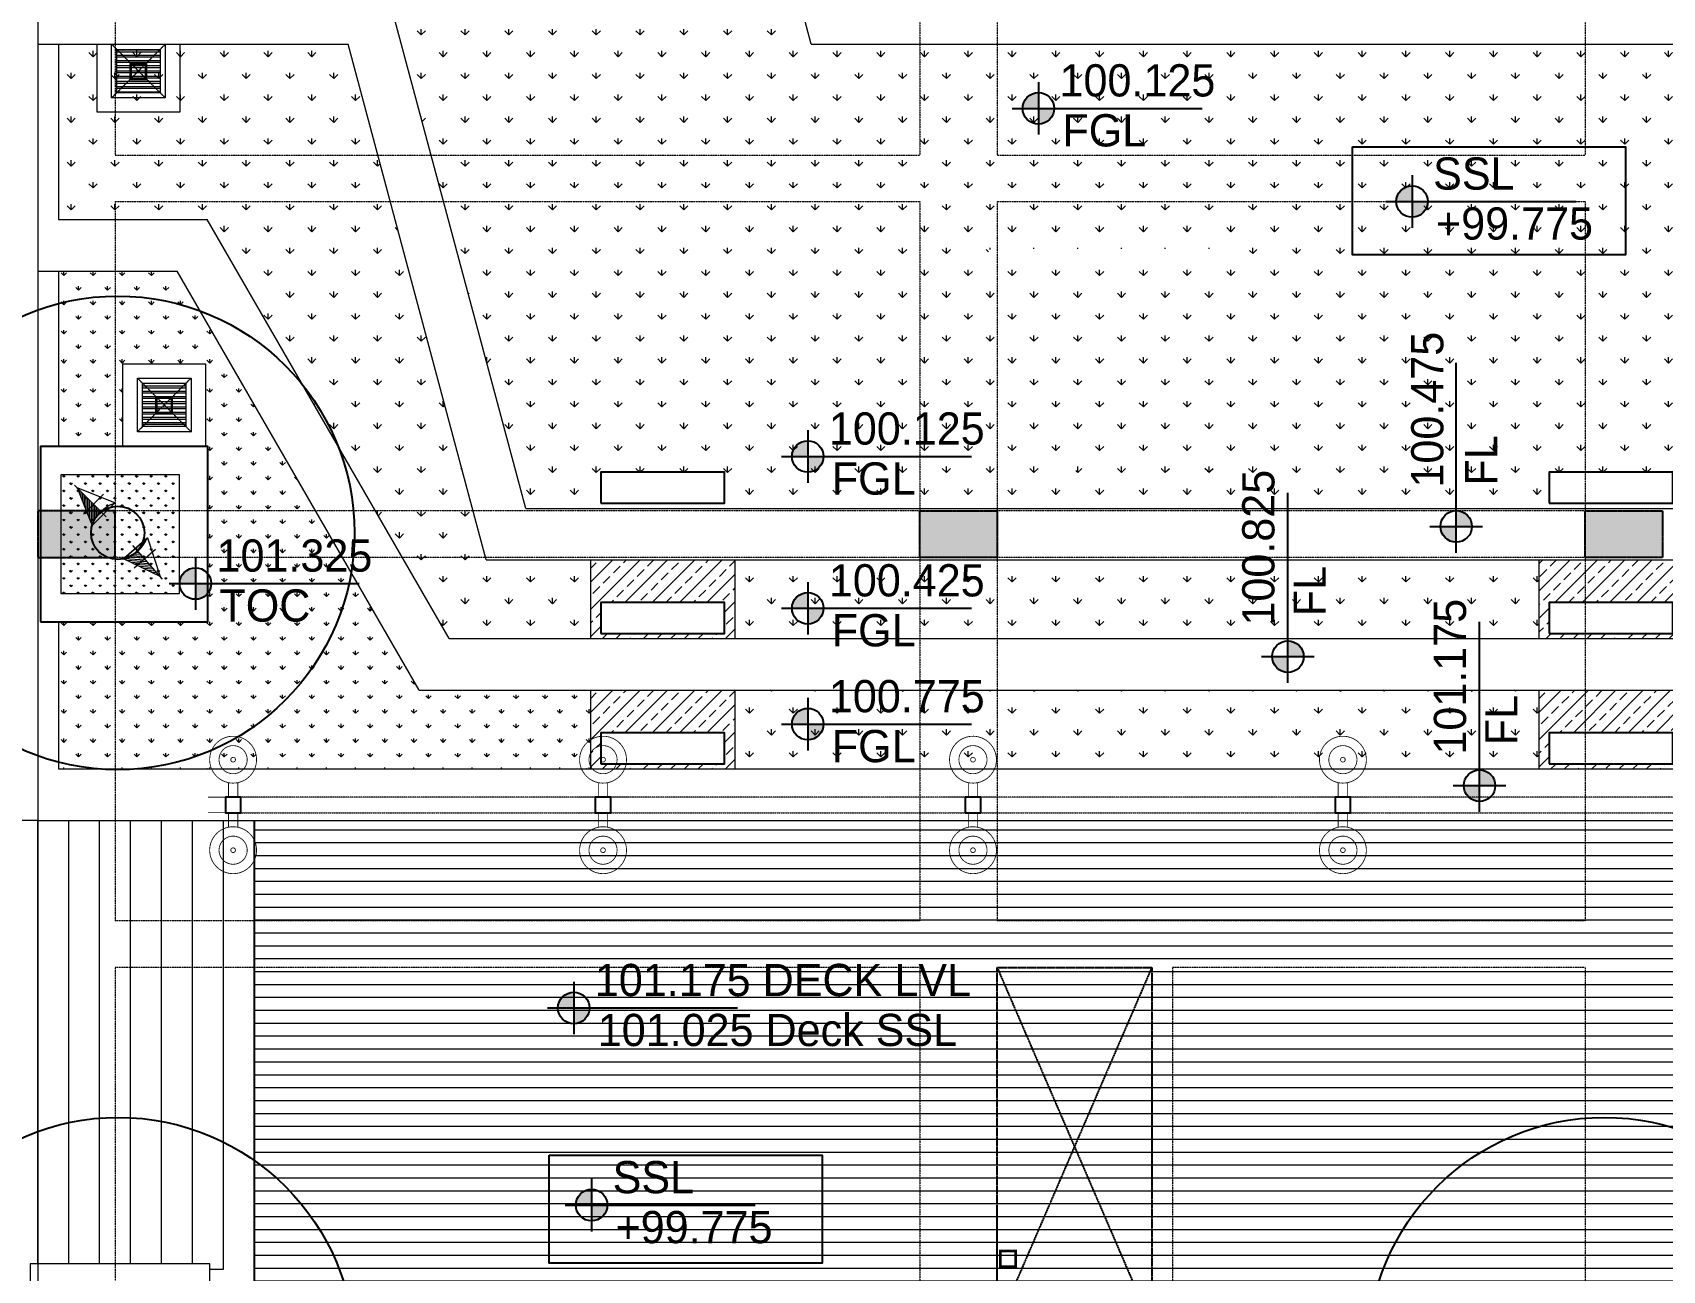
# Model space of a CAD drawing. Header units: millimetres. Extents: x 7964926 to 16080295, y -6277184 to -2986664.
# Drawn here: x 8101161 to 8116961, y -3106772 to -3094772 of the extents above; entities that cross this region are included whole.
import ezdxf

# ---------------------------------------------------------------- set-up
doc = ezdxf.new("R2010")
doc.units = ezdxf.units.MM
doc.header["$LTSCALE"] = 2000
doc.header["$MEASUREMENT"] = 0
for name, pattern in [('( Hidden )', [0.375, 0.25, -0.125]), ('1', [0, 0, 0]), ('DASHED', [0.75, 0.5, -0.25]), ('DASHED2', [0.375, 0.25, -0.125]), ('HIDDEN', [0.375, 0.25, -0.125]), ('HIDDEN2', [0.1875, 0.125, -0.0625])]:
    doc.linetypes.add(name, pattern=pattern)
for name, color, linetype in [('a-col', 8, 'DASHED2'), ('a-hat col', 252, 'Continuous'), ('HVAC CUTOUT', 8, 'DASHED'), ('L - proposed trees', 74, 'Continuous'), ('L-FL', 7, 'Continuous')]:
    doc.layers.add(name, color=color, linetype=linetype)
for name, color, linetype, lineweight in [('L - paving', 9, 'Continuous', 5), ('L-CHAMBERS', 50, 'Continuous', 5), ('L-CORECUT', 4, 'Continuous', 5), ('L-ELE 1', 24, 'Continuous', 20), ('L-ELE 2', 30, 'Continuous', 15), ('L-HATCH', 8, 'Continuous', 5), ('L-HATCH-1', 9, 'Continuous', 5), ('L-HIDDEN', 5, 'HIDDEN', 9), ('L-LAWN HATCH', 96, 'Continuous', 5), ('L-lights', 213, 'Continuous', 0), ('L-Paver 400x400', 250, '1', 13), ('L-SHRUBS', 96, 'Continuous', 18), ('STR-Column', 250, 'Continuous', 15), ('STR-Podium Beam', 8, 'Continuous', 15), ('STR-Podium Column', 250, 'Continuous', 15), ('STR-RCC Up Stand', 250, 'Continuous', 15)]:
    doc.layers.add(name, color=color, linetype=linetype, lineweight=lineweight)
doc.styles.add('Century Gothic', font='GOTHIC.TTF')
doc.styles.get("Standard").update_dxf_attribs({"font": 'romans.shx', "width": 0.75})

# ---------------------------------------------------------------- blocks, each defined once
blk = doc.blocks.new('basement - column')
at = {"layer": 'a-hat col'}
h = blk.add_hatch(color=256, dxfattribs=at)
h.dxf.hatch_style = 1
h.paths.add_polyline_path([(113875, -13349), (113125, -13349), (113125, -13799), (113875, -13799)])
h = blk.add_hatch(color=256, dxfattribs=at)
h.dxf.hatch_style = 1
h.paths.add_polyline_path([(122425, -13349), (121675, -13349), (121675, -13799), (122425, -13799)])
h = blk.add_hatch(color=256, dxfattribs=at)
h.dxf.hatch_style = 1
h.paths.add_polyline_path([(128875, -13349), (128125, -13349), (128125, -13799), (128875, -13799)])
at = {"layer": 'a-col', "linetype": 'DASHED2', "ltscale": 0.001}
for points in [[(113125, -13349), (113125, -13799), (113875, -13799), (113875, -13349)], [(121675, -13349), (122425, -13349), (122425, -13799), (121675, -13799)], [(128125, -13349), (128875, -13349), (128875, -13799), (128125, -13799)]]:
    blk.add_lwpolyline(points, close=True, dxfattribs=at)
blk = doc.blocks.new('tree14 pp')
at = {"layer": 'L - proposed trees', "ltscale": 2000}
for radius in [1275.3, 143.5]:
    blk.add_circle((-1172.8, 1330.7), radius, dxfattribs=at)
blk = doc.blocks.new('finish lvl')
h = blk.add_hatch(color=256)
edge = h.paths.add_edge_path()
edge.add_ellipse((0.0378, 0.003), major_axis=(-0.0305, 0.0305), ratio=1, start_angle=-45, end_angle=45)
edge.add_line((-0.0053, 0.003), (0.0378, 0.003))
edge.add_line((0.0378, 0.003), (0.0378, 0.0461))
edge = h.paths.add_edge_path()
edge.add_ellipse((0.0378, 0.003), major_axis=(-0.0305, 0.0305), ratio=1, start_angle=135, end_angle=225)
edge.add_line((0.0809, 0.003), (0.0378, 0.003))
edge.add_line((0.0378, 0.003), (0.0378, -0.0401))
for p, q in [((0.0378, 0.0748), (0.0378, -0.0688)), ((-0.034, 0.003), (0.4857, 0.003))]:
    blk.add_line(p, q)
blk.add_ellipse((0.0378, 0.003), major_axis=(-0.0305, 0.0305), ratio=1, start_param=1.570796326794534, end_param=7.85398163397412)
at = {"layer": 'L-FL'}
for tag, p in [('%%P0.00', (0.1256, 0.0357)), ('FIN.LVL.', (0.1075, -0.103))]:
    blk.add_attdef(tag, p, '', height=0.08, dxfattribs=at)
blk = doc.blocks.new('CHAMBERS')
at = {"layer": 'L-Paver 400x400', "true_color": 0x636466}
h = blk.add_hatch(dxfattribs=at)
h.set_pattern_fill('ANSI32', color=251, scale=135, angle=315)
h.set_pattern_definition([(0, (0.48, 1.42), (1e-14, 50.625), []), (0, (17.355, -15.46), (1e-14, 50.625), [])])
h.paths.add_polyline_path([(7999084, -3148058), (7998664, -3148058), (7998664, -3148478), (7999084, -3148478)])
at = {"layer": 'L-CHAMBERS', "color": 42}
for points in [[(7999274, -3148668), (7998474, -3148668), (7998474, -3147868), (7999274, -3147868)], [(7999134, -3148528), (7998614, -3148528), (7998614, -3148008), (7999134, -3148008)], [(7999084, -3148478), (7998664, -3148478), (7998664, -3148058), (7999084, -3148058)]]:
    blk.add_lwpolyline(points, close=True, dxfattribs=at)
at = {"layer": 'L-Paver 400x400', "color": 251, "linetype": '( Hidden )', "ltscale": 0.005, "true_color": 0x636466}
for p, q in [((7998614, -3148008), (7999134, -3148528)), ((7998614, -3148528), (7999134, -3148008))]:
    blk.add_line(p, q, dxfattribs=at)
blk = doc.blocks.new('Up Down Lighter')
at = {"layer": 'L-lights', "const_width": 4.03}
for points in [[(62740.9, 96470, 1), (62587.6, 96640.5, 1)], [(62671.9, 96546.7, 1), (62656.6, 96563.8, 1)]]:
    blk.add_lwpolyline(points, format="xyb", close=True, dxfattribs=at)
blk.add_lwpolyline([(62710.2, 96504.1, 1), (62618.2, 96606.4, 1), (62710.2, 96504.1)], format="xyb", dxfattribs=at)
for points in [[(62641.3, 96442.9), (62641.3, 96371.8), (62687.2, 96371.8), (62687.2, 96442.9)], [(62787.5, 96371.8), (62540.9, 96371.8)]]:
    blk.add_lwpolyline(points, dxfattribs=at)
blk = doc.blocks.new('PL')
at = {"layer": 'L-lights'}
h = blk.add_hatch(dxfattribs=at)
h.set_pattern_fill('ANSI31', color=256, scale=32.5, style=0)
h.set_pattern_definition([(45, (6e-11, 1e-11), (-72.965, 72.965), [])])
edge = h.paths.add_edge_path()
edge.add_arc((0, 0), 359, 89.6522, 276.067)
edge.add_arc((0, 0), 359, 276.067, 449.6522)
at = {"layer": 'L-lights', "const_width": 65}
for points in [[(0, -1659), (0, 1659)], [(1659, -2), (-1659, -2)]]:
    blk.add_lwpolyline(points, dxfattribs=at)
for points in [[(6, 1009, 1.057607), (107, -1003, 0.945531)], [(2, 359, 1.057607), (38, -357, 0.945531)]]:
    blk.add_lwpolyline(points, format="xyb", close=True, dxfattribs=at)
blk = doc.blocks.new('Shrub uplighter')
h = blk.add_hatch()
h.set_pattern_fill('ANSI31', color=256, scale=344.25, style=0)
h.set_pattern_definition([(45, (-3501134.188, -320471.352), (-30.4276887, 30.4276887), [])])
edge = h.paths.add_edge_path()
edge.add_arc((1745, 0), 876, 153.0889, 180)
edge.add_line((869, 0), (27, 0))
edge.add_line((27, 0), (963, 397))
for points in [[(-67, 0), (1058, 0)], [(608, -355), (608, 355)], [(963, -399), (963, 397)]]:
    blk.add_lwpolyline(points)
blk.add_lwpolyline([(27, 0), (963, 397), (963, -399)], close=True)
blk.add_arc((1745, 0), 876, 153.0889, 206.9111)

msp = doc.modelspace()

# ---------------------------------------------------------------- hatches: boundary and pattern name
at = {"layer": 'L-HATCH', "true_color": 0x636466}
h = msp.add_hatch(dxfattribs=at)
h.set_pattern_fill('ANSI33', color=251, scale=750)
h.paths.add_polyline_path([(8106668.9, -3100597.5), (8106668.9, -3100297.5), (8107868.9, -3100297.5), (8107868.9, -3100597.5)])
h.paths.add_polyline_path([(8107968.9, -3099885), (8106568.9, -3099885), (8106568.9, -3100647.5), (8107968.9, -3100647.5)])
h = msp.add_hatch(dxfattribs=at)
h.set_pattern_fill('ANSI33', color=251, scale=750)
h.paths.add_polyline_path([(8115863.4, -3100597.5), (8115863.4, -3100297.5), (8117063.4, -3100297.5), (8117063.4, -3100597.5)])
h.paths.add_polyline_path([(8117163.4, -3099885), (8115763.4, -3099885), (8115763.4, -3100647.5), (8117163.4, -3100647.5)])
h = msp.add_hatch(dxfattribs=at)
h.set_pattern_fill('ANSI33', color=251, scale=750)
h.set_pattern_definition([(45, (0.13, -1262.5), (-132.5825215, 132.5825215), []), (45, (132.72, -1262.5), (-132.5825215, 132.5825215), [93.75, -46.875])])
h.paths.add_polyline_path([(8106668.9, -3101860), (8106668.9, -3101560), (8107868.9, -3101560), (8107868.9, -3101860)])
h.paths.add_polyline_path([(8107968.9, -3101147.5), (8106568.9, -3101147.5), (8106568.9, -3101910), (8107968.9, -3101910)])
h = msp.add_hatch(dxfattribs=at)
h.set_pattern_fill('ANSI33', color=251, scale=750)
h.set_pattern_definition([(45, (9194.62, -1262.5), (-132.5825215, 132.5825215), []), (45, (9327.2, -1262.5), (-132.5825215, 132.5825215), [93.75, -46.875])])
h.paths.add_polyline_path([(8115863.4, -3101860), (8115863.4, -3101560), (8117063.4, -3101560), (8117063.4, -3101860)])
h.paths.add_polyline_path([(8117163.4, -3101147.5), (8115763.4, -3101147.5), (8115763.4, -3101910), (8117163.4, -3101910)])
at = {"layer": 'L-HATCH-1'}
h = msp.add_hatch(dxfattribs=at)
h.set_pattern_fill('ANSI31', color=8, scale=1000, angle=135)
edge = h.paths.add_edge_path()
edge.add_line((8116561.7, -3110401), (8116561.7, -3109810))
edge.add_line((8116561.7, -3109810), (8120861.4, -3109810))
edge.add_line((8120861.4, -3109810), (8120861.4, -3107047.5))
edge.add_line((8120861.4, -3107047.5), (8119811.4, -3107047.5))
edge.add_line((8119811.4, -3107047.5), (8119811.3, -3102411.2))
edge.add_line((8119811.3, -3102411.2), (8103311.2, -3102410))
edge.add_line((8103311.2, -3102410), (8103311.2, -3107010))
edge.add_line((8103311.2, -3107010), (8102880.5, -3107010))
edge.add_line((8102880.5, -3107010), (8102880.5, -3108457.1))
edge.add_line((8102880.5, -3108457.1), (8102412.7, -3108462.8))
edge.add_line((8102412.7, -3108462.8), (8102419.9, -3109585))
edge.add_line((8102419.9, -3109585), (8102703.8, -3109585))
edge.add_line((8102703.8, -3109585), (8102703.8, -3113535))
edge.add_line((8102703.8, -3113535), (8102412.7, -3113535))
edge.add_line((8102412.7, -3113535), (8102419.9, -3114662.8))
edge.add_line((8102419.9, -3114662.8), (8102880.5, -3114657.1))
edge.add_line((8102880.5, -3114657.1), (8102880.5, -3116410))
edge.add_line((8102880.5, -3116410), (8102411.3, -3116410))
edge.add_line((8102411.3, -3116410), (8102414, -3117536.2))
edge.add_line((8102414, -3117536.2), (8102703.7, -3117536.2))
edge.add_line((8102703.7, -3117536.2), (8102703.7, -3121486.2))
edge.add_line((8102703.7, -3121486.2), (8102411.3, -3121485))
edge.add_line((8102411.3, -3121485), (8102411.3, -3122635))
edge.add_line((8102411.3, -3122635), (8102880.5, -3122635))
edge.add_line((8102880.5, -3122635), (8102880.5, -3124335))
edge.add_line((8102880.5, -3124335), (8102441.3, -3124335))
edge.add_line((8102441.3, -3124335), (8102441.3, -3125486.2))
edge.add_line((8102441.3, -3125486.2), (8102703.7, -3125486.2))
edge.add_line((8102703.7, -3125486.2), (8102703.7, -3129436.2))
edge.add_line((8102703.7, -3129436.2), (8102441.3, -3129435))
edge.add_line((8102441.3, -3129435), (8102441.3, -3130585))
edge.add_line((8102441.3, -3130585), (8102880.5, -3130585))
edge.add_line((8102880.5, -3130585), (8102880.5, -3132010))
edge.add_line((8102880.5, -3132010), (8103311.2, -3132010))
edge.add_line((8103311.2, -3132010), (8103311.2, -3134060))
edge.add_line((8103311.2, -3134060), (8102416.2, -3134060))
edge.add_line((8102416.2, -3134060), (8102416.2, -3134347.5))
edge.add_line((8102416.2, -3134347.5), (8102636.3, -3134347.5))
edge.add_line((8102636.3, -3134347.5), (8102636.3, -3137347.5))
edge.add_line((8102636.3, -3137347.5), (8104143.1, -3137347.5))
edge.add_line((8104143.1, -3137347.5), (8105141.3, -3137347.5))
edge.add_line((8105141.3, -3137347.5), (8105141.3, -3137522.5))
edge.add_line((8105141.3, -3137522.5), (8115941.3, -3137522.5))
edge.add_line((8115941.3, -3137522.5), (8115941.3, -3137347.5))
edge.add_line((8115941.3, -3137347.5), (8120253.7, -3137347.5))
edge.add_line((8120253.7, -3137347.5), (8120253.7, -3133785.6))
edge.add_line((8120253.7, -3133785.6), (8118940.2, -3133784.4))
edge.add_line((8118940.2, -3133784.4), (8118940.2, -3129085))
edge.add_line((8118940.2, -3129085), (8120253.7, -3129086.2))
edge.add_line((8120253.7, -3129086.2), (8120253.7, -3125834.1))
edge.add_line((8120253.7, -3125834.1), (8118940.2, -3125835))
edge.add_line((8118940.2, -3125835), (8118940.2, -3121135))
edge.add_line((8118940.2, -3121135), (8120253.7, -3121136.2))
edge.add_line((8120253.7, -3121136.2), (8120253.7, -3117386.2))
edge.add_line((8120253.7, -3117386.2), (8119541.2, -3117386.2))
edge.add_line((8119541.2, -3117386.2), (8118915.2, -3117386.2))
edge.add_line((8118915.2, -3117386.2), (8118915.2, -3117210))
edge.add_line((8118915.2, -3117210), (8117742.6, -3117210))
edge.add_line((8117742.6, -3117210), (8117742.6, -3115760))
edge.add_line((8117742.6, -3115760), (8116895.9, -3115760))
edge.add_line((8116895.9, -3115760), (8116711.7, -3121149.3))
edge.add_line((8116711.7, -3121149.3), (8116711.2, -3121868.8))
edge.add_line((8116711.2, -3121868.8), (8116150.8, -3121879.9))
edge.add_line((8116150.8, -3121879.9), (8116017.9, -3122020.9))
edge.add_line((8116017.9, -3122020.9), (8115660.9, -3122279.7))
edge.add_arc((8115725.5, -3122386.5), 124.8, 121.16085, 180)
edge.add_line((8115600.7, -3122386.5), (8115600.7, -3124029.4))
edge.add_line((8115600.7, -3124029.4), (8115810.7, -3124060))
edge.add_line((8115810.7, -3124060), (8115810.7, -3122910))
edge.add_line((8115810.7, -3122910), (8116985.7, -3122910))
edge.add_line((8116985.7, -3122910), (8116985.7, -3124060))
edge.add_line((8116985.7, -3124060), (8115600.7, -3124060))
edge.add_line((8115600.7, -3124060), (8115600.7, -3130849.3))
edge.add_line((8115600.7, -3130849.3), (8115810.7, -3130860))
edge.add_line((8115810.7, -3130860), (8116985.7, -3130860))
edge.add_line((8116985.7, -3130860), (8116985.7, -3132010))
edge.add_line((8116985.7, -3132010), (8115810.7, -3132010))
edge.add_line((8115810.7, -3132010), (8115810.7, -3130860))
edge.add_line((8115810.7, -3130860), (8115600.7, -3130858))
edge.add_line((8115600.7, -3130858), (8115600.7, -3132235))
edge.add_line((8115600.7, -3132235), (8115600.7, -3132534.4))
edge.add_arc((8115725.5, -3132532.4), 124.8, 180.91942, 238.83915)
edge.add_line((8115660.9, -3132639.2), (8116033.3, -3132908.4))
edge.add_arc((8115869.9, -3133136.7), 280.7, 17.75366, 54.41038, ccw=False)
edge.add_line((8116137.3, -3133051.1), (8116711.7, -3133051.1))
edge.add_line((8116711.7, -3133051.1), (8116711.2, -3133770.6))
edge.add_line((8116711.2, -3133770.6), (8116961.3, -3137583))
edge.add_line((8116961.3, -3137583), (8105121.6, -3137347.5))
edge.add_line((8105121.6, -3137347.5), (8104205.6, -3137347.5))
edge.add_line((8104205.6, -3137347.5), (8104378.7, -3128643.3))
edge.add_line((8104378.7, -3128643.3), (8105125.6, -3127490.7))
edge.add_line((8105125.6, -3127490.7), (8105431.1, -3127172.6))
edge.add_line((8105431.1, -3127172.6), (8104323.1, -3118537.2))
edge.add_line((8104323.1, -3118537.2), (8104073, -3106120.1))
edge.add_line((8104073, -3106120.1), (8116961.3, -3106120.1))
edge.add_line((8116961.3, -3106120.1), (8116961.3, -3106988))
edge.add_line((8116961.3, -3106988), (8116961.2, -3107010))
edge.add_line((8116961.2, -3107010), (8116961.2, -3108101.5))
edge.add_line((8116961.2, -3108101.5), (8116960.7, -3108160))
edge.add_line((8116960.7, -3108160), (8115600.7, -3108160))
edge.add_line((8115600.7, -3108160), (8115591.8, -3108683.9))
edge.add_arc((8115696.3, -3108681.6), 104.6, 181.25218, 230.87734)
edge.add_line((8115630.3, -3108762.8), (8115828.8, -3108971.9))
edge.add_arc((8115935.8, -3108987.7), 108.1, 171.58896, 266.2271)
edge.add_line((8115928.7, -3109095.6), (8116460.5, -3109112.4))
edge.add_arc((8115636, -3109381.7), 867.3, -18.79382, 18.09153, ccw=False)
edge.add_line((8116457.1, -3109661.1), (8115928.7, -3109661.5))
edge.add_arc((8114798.8, -3109304.9), 1184.8, 310.34061, 342.4814, ccw=False)
edge.add_arc((8115750.9, -3110341.1), 228, 144.27025, 195.23626)
edge.add_arc((8115616.7, -3110405.7), 85.9, 61.97502, 176.85807, ccw=False)
edge.add_arc((8115677.3, -3110416.9), 89.4, 103.054, 169.71336)
edge.add_line((8115589.3, -3110401), (8117311.2, -3110360.4))
edge = h.paths.add_edge_path(flags=17)
edge.add_line((8105431.1, -3126938.5), (8105403.1, -3126652.5))
edge.add_arc((8105389.8, -3126610.9), 43.7, 287.73327, 404.42659)
edge.add_line((8105420.9, -3126580.4), (8105411.3, -3119087.2))
edge.add_arc((8105347.1, -3119070.1), 66.5, 345.0376, 404.08456)
edge.add_line((8105394.8, -3119023.8), (8104996, -3118720.3))
edge.add_arc((8105213.3, -3118483.9), 321.1, 195.61141, 227.41192, ccw=False)
edge.add_line((8104904, -3118570.3), (8104323.1, -3118570))
edge.add_line((8104323.1, -3118570), (8105431.1, -3127099.8))
edge.add_line((8105431.1, -3127099.8), (8105471.1, -3127099.8))
edge.add_arc((8105590.1, -3126984.7), 165.6, 163.81261, 224.04974, ccw=False)
edge = h.paths.add_edge_path(flags=17)
edge.add_line((8115624.5, -3120704), (8116018.8, -3120996.9))
edge.add_arc((8115869.9, -3121235), 280.7, 17.75366, 57.97574, ccw=False)
edge.add_line((8116137.3, -3121149.3), (8116711.7, -3121149.3))
edge.add_line((8116711.7, -3121149.3), (8116898.6, -3116102.5))
edge.add_line((8116898.6, -3116102.5), (8116895.9, -3115760))
edge.add_line((8116895.9, -3115760), (8116561.7, -3115760))
edge.add_line((8116561.7, -3115760), (8116561.7, -3115639.8))
edge.add_line((8116561.7, -3115639.8), (8115600.7, -3115720))
edge.add_line((8115600.7, -3115720), (8115600.7, -3115760.1))
edge.add_line((8115600.7, -3115760.1), (8115600.7, -3120613))
edge.add_arc((8115733.8, -3120626.8), 133.8, 174.08751, 215.23346)
edge = h.paths.add_edge_path(flags=16)
edge.add_line((8104312.4, -3128667.6), (8104911.6, -3127859.8))
edge.add_arc((8105161.9, -3127732.7), 280.7, 206.90941, 221.75897)
edge.add_arc((8105173.5, -3127772.5), 265.5, 190.14952, 213.65721, ccw=False)
edge.add_line((8104912.1, -3127819.3), (8105431.1, -3127183.8))
edge.add_line((8105431.1, -3127183.8), (8104312.4, -3128667.6))
edge = h.paths.add_edge_path(flags=17)
edge.add_line((8105431.1, -3128181.6), (8105431.1, -3127191.9))
edge.add_line((8105431.1, -3127191.9), (8105041.2, -3127685))
edge.add_line((8105041.2, -3127685), (8104661.5, -3128196.9))
edge.add_line((8104661.5, -3128196.9), (8104378.7, -3128643.4))
edge.add_line((8104378.7, -3128643.4), (8104203.1, -3137347.5))
edge.add_line((8104203.1, -3137347.5), (8105129.6, -3137347.5))
edge.add_line((8105129.6, -3137347.5), (8116961.3, -3137573.7))
edge.add_line((8116961.3, -3137573.7), (8116711.2, -3133770.6))
edge.add_line((8116711.2, -3133770.6), (8116135.2, -3133770.6))
edge.add_line((8116135.2, -3133770.6), (8116059.4, -3133906.4))
edge.add_line((8116059.4, -3133906.4), (8115640.7, -3134211))
edge.add_arc((8115680.6, -3134290), 88.5, 116.79492, 178.12801)
edge.add_line((8115592.1, -3134287.2), (8115595.9, -3136140))
edge.add_line((8115595.9, -3136140), (8105426.4, -3136140))
edge.add_line((8105426.4, -3136140), (8105416.1, -3128336.2))
edge.add_line((8105416.1, -3128336.2), (8105431.1, -3128181.6))
edge = h.paths.add_edge_path(flags=17)
edge.add_line((8105223.2, -3111690.3), (8105415, -3111487))
edge.add_arc((8105337.9, -3111432.2), 94.6, 324.57933, 361.31659)
edge.add_line((8105432.5, -3111430), (8105432.5, -3107601.5))
edge.add_line((8105432.5, -3107601.5), (8115806.2, -3107585))
edge.add_line((8115806.2, -3107585), (8115815.2, -3107010))
edge.add_line((8115815.2, -3107010), (8116717.8, -3107010))
edge.add_line((8116717.8, -3107010), (8116961.3, -3106985))
edge.add_line((8116961.3, -3106985), (8116961.3, -3106736.2))
edge.add_line((8116961.3, -3106736.2), (8116961.3, -3106120.1))
edge.add_line((8116961.3, -3106120.1), (8104073, -3106120.1))
edge.add_line((8104073, -3106120.1), (8104322.6, -3117853.9))
edge.add_line((8104322.6, -3117853.9), (8104903.8, -3117850.8))
edge.add_arc((8105214, -3117937.1), 322, 132.7937, 164.45925, ccw=False)
edge.add_line((8104995.3, -3117700.8), (8105378.4, -3117415.8))
edge.add_arc((8105306.3, -3117333), 109.8, 311.04428, 360)
edge.add_line((8105416.1, -3117333), (8105432.5, -3113187.7))
edge.add_arc((8105337.9, -3113189.8), 94.6, 1.31613, 51.26551)
edge.add_line((8105397.1, -3113116), (8105207.3, -3112900.9))
edge.add_arc((8105532, -3112585.3), 452.8, 180.99535, 224.18493, ccw=False)
edge.add_line((8105079.3, -3112593.2), (8104550.9, -3112592.8))
edge.add_arc((8105887.5, -3112310.2), 1366.2, 168.06284, 191.93716, ccw=False)
edge.add_line((8104550.9, -3112027.7), (8105161.4, -3111877.5))
edge.add_arc((8105325.1, -3111827.7), 171.1, 126.54556, 196.91204, ccw=False)
at = {"layer": 'L-LAWN HATCH'}
h = msp.add_hatch(dxfattribs=at)
h.set_pattern_fill('GRASS', color=256, scale=300)
h.paths.add_polyline_path([(8104219.7, -3094885), (8101411.2, -3094885), (8101411.2, -3096585), (8102852.5, -3096585), (8105198, -3100647.5), (8106568.9, -3100647.5), (8106568.9, -3099885), (8105559.4, -3099885)])
at = {"layer": 'L-Paver 400x400', "true_color": 0x636466}
h = msp.add_hatch(dxfattribs=at)
h.set_pattern_fill('ANSI32', color=251, scale=135, angle=315)
h.set_pattern_definition([(0, (103313.77, 53124.157), (1e-14, 50.625), []), (0, (103330.645, 53107.28), (1e-14, 50.625), [])])
h.paths.add_polyline_path([(8102397.5, -3094935), (8101977.5, -3094935), (8101977.5, -3095355), (8102397.5, -3095355)])
at = {"layer": 'L-SHRUBS', "true_color": 0x58ba48}
h = msp.add_hatch(dxfattribs=at)
h.set_pattern_fill('GRASS', color=85, scale=300)
edge = h.paths.add_edge_path(flags=16)
edge.add_ellipse((8110536.9, -3096955.4), major_axis=(-120, 23.1), ratio=1, start_angle=-79.09547, end_angle=10.90453, ccw=False)
edge.add_ellipse((8110536.9, -3096955.4), major_axis=(-120, 23.1), ratio=1, start_angle=190.90453, end_angle=280.90453, ccw=False)
edge.add_ellipse((8110536.9, -3096955.4), major_axis=(-120, 23.1), ratio=1, start_angle=100.90453, end_angle=190.90453, ccw=False)
edge.add_ellipse((8110536.9, -3096955.4), major_axis=(-120, 23.1), ratio=1, start_angle=10.90453, end_angle=100.90453, ccw=False)
edge = h.paths.add_edge_path(flags=16)
edge.add_ellipse((8111155.6, -3099040.9), major_axis=(-120, 23.1), ratio=1, start_angle=-79.09547, end_angle=10.90453, ccw=False)
edge.add_ellipse((8111155.6, -3099040.9), major_axis=(-120, 23.1), ratio=1, start_angle=190.90453, end_angle=280.90453, ccw=False)
edge.add_ellipse((8111155.6, -3099040.9), major_axis=(-120, 23.1), ratio=1, start_angle=100.90453, end_angle=190.90453, ccw=False)
edge.add_ellipse((8111155.6, -3099040.9), major_axis=(-120, 23.1), ratio=1, start_angle=10.90453, end_angle=100.90453, ccw=False)
h.paths.add_polyline_path([(8110635, -3096935.3), (8112959.8, -3096935.3), (8112959.8, -3096868.6), (8110634.9, -3096868.6)], flags=16)
h.paths.add_polyline_path([(8110657.4, -3097002.4), (8112663.8, -3097002.4), (8112663.8, -3096929), (8110657.4, -3096929)], flags=16)
h.paths.add_polyline_path([(8111253.7, -3099020.7), (8112656.4, -3099020.7), (8112572.3, -3099023), (8111169.6, -3099023)], flags=16)
h.paths.add_polyline_path([(8111279.3, -3099398.8), (8111733.7, -3099398.8), (8111733.7, -3099385), (8111279.3, -3099385)])
h.paths.add_polyline_path([(8106668.9, -3099335), (8106668.9, -3099035), (8107868.9, -3099035), (8107868.9, -3099335)], flags=16)
h.paths.add_polyline_path([(8117063.4, -3099035), (8117063.4, -3099335), (8115863.4, -3099335), (8115863.4, -3099035)], flags=16)
h.paths.add_polyline_path([(8105596.2, -3092583), (8105596.2, -3091884), (8103926.8, -3091860), (8104603.4, -3094385), (8105943.1, -3099385), (8117789.3, -3099385), (8118995.1, -3094885), (8108709.9, -3094885), (8108642.9, -3094635), (8108332.4, -3094635), (8107615.6, -3091960), (8106414.3, -3091962.3), (8106396.2, -3092583)])
at = {"layer": 'L-SHRUBS'}
h = msp.add_hatch(dxfattribs=at)
h.set_pattern_fill('GRASS', color=256, scale=200)
h.paths.add_polyline_path([(8102563.8, -3097085), (8101411.2, -3097085), (8101411.2, -3098785), (8102836.2, -3098785), (8102836.2, -3100485), (8101411.2, -3100485), (8101411.2, -3101910), (8106568.9, -3101910), (8106568.9, -3101147.5), (8104909.3, -3101147.5)])
h.paths.add_polyline_path([(8102037.2, -3097983.5), (8102837.2, -3097983.5), (8102837.2, -3098782.1), (8102037.2, -3098782.1)], flags=16)
h = msp.add_hatch(dxfattribs=at)
h.set_pattern_fill('GRASS', color=256, scale=100)
h.set_pattern_definition([(90, (56850.13, 38350), (-70.7106781, 70.7106781), [18.75, -122.6713563]), (45, (56850.13, 38350), (-70.7106781, 70.7106781), [18.75, -81.25]), (135, (56850.13, 38350), (-70.7106781, -70.7106781), [18.75, -81.25])])
h.paths.add_polyline_path([(8101411.2, -3100210), (8102561.2, -3100210), (8102561.2, -3099060), (8101411.2, -3099060)])
at = {"layer": 'L-SHRUBS', "true_color": 0x58ba48}
h = msp.add_hatch(dxfattribs=at)
h.set_pattern_fill('GRASS', color=85, scale=300)
h.paths.add_polyline_path([(8115763.4, -3099885), (8107968.9, -3099885), (8107968.9, -3100647.5), (8115763.4, -3100647.5)])
h = msp.add_hatch(dxfattribs=at)
h.set_pattern_fill('GRASS', color=85, scale=300)
h.paths.add_polyline_path([(8111998, -3101366.8), (8112452.4, -3101366.8), (8112452.4, -3100991.9), (8111998, -3100991.9)], flags=9)
h.paths.add_polyline_path([(8115763.4, -3101910), (8115763.4, -3101147.5), (8107968.9, -3101147.5), (8107968.9, -3101910)])

# ---------------------------------------------------------------- linework, layer by layer
at = {"layer": 'HVAC CUTOUT', "linetype": 'HIDDEN2', "ltscale": 0.0051}
for p, q in [((8110511.1, -3103835), (8112011.1, -3107309.4)), ((8112011.1, -3103835), (8110511.1, -3107309.4))]:
    msp.add_line(p, q, dxfattribs=at)
msp.add_lwpolyline([(8110511.1, -3103835), (8112011.1, -3103835), (8112011.1, -3107309.4), (8110511.1, -3107309.4)], close=True, dxfattribs=at)
at = {"layer": 'L - paving'}
msp.add_line((8102841.2, -3102410), (8121353.7, -3102410), dxfattribs=at)
at = {"layer": 'L-CHAMBERS', "color": 42}
msp.add_lwpolyline([(8102587.5, -3094885), (8102587.5, -3095545), (8101787.5, -3095545), (8101787.5, -3094885)], dxfattribs=at)
for points in [[(8102447.5, -3095405), (8101927.5, -3095405), (8101927.5, -3094885), (8102447.5, -3094885)], [(8102397.5, -3095355), (8101977.5, -3095355), (8101977.5, -3094935), (8102397.5, -3094935)]]:
    msp.add_lwpolyline(points, close=True, dxfattribs=at)
at = {"layer": 'L-CORECUT', "const_width": 25}
for points in [[(8102111.1, -3095072.8), (8102261.1, -3095072.8), (8102261.1, -3095222.8), (8102111.1, -3095222.8)], [(8102361.2, -3098310), (8102511.2, -3098310), (8102511.2, -3098460), (8102361.2, -3098460)], [(8102361.2, -3098310), (8102511.2, -3098310), (8102511.2, -3098460), (8102361.2, -3098460)], [(8110542.4, -3106585), (8110692.4, -3106585), (8110692.4, -3106735), (8110542.4, -3106735)], [(8110542.4, -3106585), (8110692.4, -3106585), (8110692.4, -3106735), (8110542.4, -3106735)]]:
    msp.add_lwpolyline(points, close=True, dxfattribs=at)
at = {"layer": 'L-ELE 1'}
for p, q in [((8105943.1, -3099385), (8104603.4, -3094385)), ((8101411.2, -3096585), (8102852.5, -3096585)), ((8105198, -3100647.5), (8102852.5, -3096585)), ((8105943.1, -3099385), (8115763.4, -3099385)), ((8115763.4, -3099385), (8117163.4, -3099385)), ((8105198, -3100647.5), (8118534.4, -3100647.5))]:
    msp.add_line(p, q, dxfattribs=at)
at = {"layer": 'L-ELE 1', "lineweight": 25}
for points in [[(8101236.1, -3100485), (8102861.1, -3100485), (8102861.1, -3098785), (8101236.1, -3098785)], [(8106668.9, -3099335), (8107868.9, -3099335), (8107868.9, -3099035), (8106668.9, -3099035)], [(8115863.4, -3099335), (8117063.4, -3099335), (8117063.4, -3099035), (8115863.4, -3099035)], [(8106668.9, -3100597.5), (8107868.9, -3100597.5), (8107868.9, -3100297.5), (8106668.9, -3100297.5)], [(8115863.4, -3100597.5), (8117063.4, -3100597.5), (8117063.4, -3100297.5), (8115863.4, -3100297.5)], [(8106668.9, -3101860), (8107868.9, -3101860), (8107868.9, -3101560), (8106668.9, -3101560)], [(8115863.4, -3101860), (8117063.4, -3101860), (8117063.4, -3101560), (8115863.4, -3101560)]]:
    msp.add_lwpolyline(points, close=True, dxfattribs=at)
at = {"layer": 'L-ELE 2'}
for p, q in [((8108709.9, -3094885), (8107926.2, -3091960)), ((8101211.2, -3094885), (8104219.7, -3094885)), ((8101411.2, -3094885), (8101411.2, -3096585)), ((8105559.4, -3099885), (8104219.7, -3094885)), ((8108709.9, -3094885), (8118995.1, -3094885)), ((8101211.2, -3097085), (8102563.8, -3097085)), ((8101411.2, -3097085), (8101411.2, -3098785)), ((8104909.3, -3101147.5), (8102563.8, -3097085)), ((8105559.4, -3099885), (8118172.9, -3099885)), ((8106568.9, -3099885), (8106568.9, -3100647.5)), ((8107968.9, -3099885), (8107968.9, -3100647.5)), ((8115763.4, -3099885), (8115763.4, -3100647.5)), ((8101411.2, -3100485), (8101411.2, -3101910)), ((8104909.3, -3101147.5), (8118823.1, -3101147.5)), ((8106568.9, -3101147.5), (8106568.9, -3101910)), ((8107968.9, -3101147.5), (8107968.9, -3101910)), ((8115763.4, -3101147.5), (8115763.4, -3101910)), ((8101411.2, -3101910), (8122011.3, -3101910)), ((8101211, -3102410), (8100911, -3102410)), ((8101211, -3102410), (8122211.3, -3102410)), ((8101211.1, -3106710), (8101211.1, -3102410)), ((8101511.1, -3106710), (8101511.1, -3102410)), ((8101811.1, -3106710), (8101811.1, -3102410)), ((8102111.1, -3106710), (8102111.1, -3102410)), ((8102411.1, -3106710), (8102411.1, -3102410)), ((8102711.1, -3106710), (8102711.1, -3102410)), ((8103011.1, -3106760), (8103011.1, -3102410)), ((8102880.5, -3106760), (8103011.1, -3106760))]:
    msp.add_line(p, q, dxfattribs=at)
for points in [[(8101436.1, -3100210), (8102586.1, -3100210), (8102586.1, -3099060), (8101436.1, -3099060)], [(8101136.2, -3108460), (8102880.5, -3108460), (8102880.5, -3106710), (8101136.2, -3106710)]]:
    msp.add_lwpolyline(points, close=True, dxfattribs=at)
at = {"layer": 'L-FL', "ltscale": 0.5, "elevation": 0}
for points in [[(8113957.3, -3095880), (8116603, -3095880), (8116603, -3096926.6), (8113957.3, -3096926.6)], [(8106168.9, -3105655.3), (8108814.6, -3105655.3), (8108814.6, -3106701.9), (8106168.9, -3106701.9)]]:
    msp.add_lwpolyline(points, close=True, dxfattribs=at)
at = {"layer": 'L-HATCH', "lineweight": 25}
msp.add_line((8103311.1, -3107060), (8103311.1, -3102410), dxfattribs=at)
at = {"layer": 'L-HATCH-1', "lineweight": 25}
for points in [[(8103180, -3102335), (8103180, -3102185), (8103030, -3102185), (8103030, -3102335)], [(8103180, -3102335), (8103180, -3102185), (8103030, -3102185), (8103030, -3102335)], [(8106766.2, -3102335), (8106766.2, -3102185), (8106616.2, -3102185), (8106616.2, -3102335)], [(8106766.2, -3102335), (8106766.2, -3102185), (8106616.2, -3102185), (8106616.2, -3102335)], [(8110352.5, -3102335), (8110352.5, -3102185), (8110202.5, -3102185), (8110202.5, -3102335)], [(8110352.5, -3102335), (8110352.5, -3102185), (8110202.5, -3102185), (8110202.5, -3102335)], [(8113938.7, -3102335), (8113938.7, -3102185), (8113788.7, -3102185), (8113788.7, -3102335)], [(8113938.7, -3102335), (8113938.7, -3102185), (8113788.7, -3102185), (8113788.7, -3102335)]]:
    msp.add_lwpolyline(points, close=True, dxfattribs=at)
at = {"layer": 'L-HIDDEN', "ltscale": 0.002}
for p, q in [((8106616.4, -3102185), (8103180.1, -3102185)), ((8110202.6, -3102185), (8106766.4, -3102185)), ((8113788.8, -3102185), (8110352.6, -3102185)), ((8117375, -3102185), (8113938.8, -3102185)), ((8103180.1, -3102335), (8106616.4, -3102335)), ((8106766.4, -3102335), (8110202.6, -3102335)), ((8110352.6, -3102335), (8113788.8, -3102335)), ((8113938.8, -3102335), (8117375, -3102335))]:
    msp.add_line(p, q, dxfattribs=at)
at = {"layer": 'L-Paver 400x400', "color": 251, "linetype": '( Hidden )', "ltscale": 0.005, "true_color": 0x636466}
for p, q in [((8101927.5, -3094885), (8102447.5, -3095405)), ((8101927.5, -3095405), (8102447.5, -3094885))]:
    msp.add_line(p, q, dxfattribs=at)
at = {"layer": 'STR-Podium Beam', "linetype": 'HIDDEN', "lineweight": 5, "ltscale": 0.005}
for p, q in [((8101211.1, -3091910), (8101211.1, -3099410)), ((8101211.1, -3091910), (8101211.1, -3099410)), ((8101961.1, -3091910), (8101961.1, -3095960)), ((8101961.1, -3091910), (8101961.1, -3095960)), ((8109761.1, -3091910), (8109761.1, -3095960)), ((8109761.1, -3091910), (8109761.1, -3095960)), ((8110511.1, -3091910), (8110511.1, -3095960)), ((8110511.1, -3091910), (8110511.1, -3095960)), ((8116211.1, -3091910), (8116211.1, -3095960)), ((8116211.1, -3091910), (8116211.1, -3095960)), ((8101961.1, -3095960), (8109761.1, -3095960)), ((8101961.1, -3095960), (8109761.1, -3095960)), ((8110511.1, -3095960), (8116211.1, -3095960)), ((8110511.1, -3095960), (8116211.1, -3095960)), ((8101961.1, -3096410), (8101961.1, -3099410)), ((8101961.1, -3096410), (8109761.1, -3096410)), ((8101961.1, -3096410), (8101961.1, -3099410)), ((8101961.1, -3096410), (8109761.1, -3096410)), ((8109761.1, -3096410), (8109761.1, -3099410)), ((8109761.1, -3096410), (8109761.1, -3099410)), ((8110511.1, -3096410), (8110511.1, -3099410)), ((8110511.1, -3096410), (8116211.1, -3096410)), ((8110511.1, -3096410), (8110511.1, -3099410)), ((8116211.1, -3096410), (8116211.1, -3099410)), ((8116211.1, -3096410), (8116211.1, -3099410)), ((8109761.1, -3099410), (8101961.1, -3099410)), ((8109761.1, -3099410), (8101961.1, -3099410)), ((8116211.1, -3099410), (8110511.1, -3099410)), ((8116211.1, -3099410), (8110511.1, -3099410)), ((8101961.1, -3099860), (8101961.1, -3103385)), ((8109761.1, -3099860), (8101961.1, -3099860)), ((8101961.1, -3099860), (8101961.1, -3103385)), ((8109761.1, -3099860), (8101961.1, -3099860)), ((8109761.1, -3099860), (8109761.1, -3103385)), ((8109761.1, -3099860), (8109761.1, -3103385)), ((8116211.1, -3099860), (8110511.1, -3099860)), ((8110511.1, -3099860), (8110511.1, -3103385)), ((8116211.1, -3099860), (8110511.1, -3099860)), ((8110511.1, -3099860), (8110511.1, -3103385)), ((8116211.1, -3099860), (8116211.1, -3103385)), ((8116211.1, -3099860), (8116211.1, -3103385)), ((8109761.1, -3103385), (8101961.1, -3103385)), ((8109761.1, -3103385), (8101961.1, -3103385)), ((8116211.1, -3103385), (8110511.1, -3103385)), ((8116211.1, -3103385), (8110511.1, -3103385)), ((8101961.1, -3103835), (8101961.1, -3107360)), ((8109761.1, -3103835), (8101961.1, -3103835)), ((8101961.1, -3103835), (8101961.1, -3107360)), ((8109761.1, -3103835), (8101961.1, -3103835)), ((8109761.1, -3103835), (8109761.1, -3107360)), ((8109761.1, -3103835), (8109761.1, -3107360)), ((8112211.1, -3103835), (8112211.1, -3107360)), ((8116211.1, -3103835), (8112211.1, -3103835)), ((8112211.1, -3103835), (8112211.1, -3107360)), ((8116211.1, -3103835), (8112211.1, -3103835)), ((8116211.1, -3103835), (8116211.1, -3107360)), ((8116211.1, -3103835), (8116211.1, -3107360))]:
    msp.add_line(p, q, dxfattribs=at)
at = {"layer": 'STR-Podium Column', "color": 8, "linetype": 'ByBlock', "ltscale": 0.005}
for points in [[(8101961.1, -3099410), (8101211.1, -3099410), (8101211.1, -3099860), (8101961.1, -3099860)], [(8101961.1, -3099410), (8101211.1, -3099410), (8101211.1, -3099860), (8101961.1, -3099860)], [(8109761.1, -3099410), (8110511.1, -3099410), (8110511.1, -3099860), (8109761.1, -3099860)], [(8109761.1, -3099410), (8110511.1, -3099410), (8110511.1, -3099860), (8109761.1, -3099860)], [(8116211.1, -3099410), (8116961.1, -3099410), (8116961.1, -3099860), (8116211.1, -3099860)], [(8116211.1, -3099410), (8116961.1, -3099410), (8116961.1, -3099860), (8116211.1, -3099860)]]:
    msp.add_lwpolyline(points, close=True, dxfattribs=at)
at = {"layer": 'STR-RCC Up Stand'}
msp.add_line((8101211, -3086360), (8101211, -3142785), dxfattribs=at)
msp.add_line((8101211, -3086360), (8101211, -3142785), dxfattribs=at)

# ---------------------------------------------------------------- block references
at = {"layer": 'L - proposed trees', "color": 1, "xscale": 1.8, "yscale": 1.8, "zscale": 1.8}
for p in [(8104097.3, -3102017.7), (8104102.3, -3109980.2), (8118509.1, -3109980.2)]:
    msp.add_blockref('tree14 pp', p, dxfattribs=at)
at = {"layer": 'L-CHAMBERS', "color": 8}
msp.add_blockref('CHAMBERS', (103562.9, 49885.6), dxfattribs=at)
at = {"layer": 'L-FL', "ltscale": 0.5}
ref = msp.add_blockref('finish lvl', (8110778.1, -3095517.6), dxfattribs=dict(at, xscale=3544.205043819142, yscale=3544.205043819142, zscale=3544.205043819142, rotation=0.0002105369682294074))
ref.add_attrib('FIN.LVL.', 'FGL', (8111144.7, -3095876.1, 0), dxfattribs={"ltscale": 0.5, "height": 312.43, "rotation": 0.00021, "style": 'Century Gothic'})
ref.add_attrib('%%P0.00', '100.125', (8111116.6, -3095391.7), dxfattribs={"ltscale": 0.5, "height": 312.43, "rotation": 0.00021, "style": 'Century Gothic'})
ref = msp.add_blockref('finish lvl', (8114399.7, -3096420.7), dxfattribs=dict(at, xscale=3544.205043819142, yscale=3544.205043819142, zscale=3544.205043819142, rotation=0.0002105369682294074))
ref.add_attrib('FIN.LVL.', '+99.775', (8114766.3, -3096779.3, 0), dxfattribs={"ltscale": 0.5, "height": 312.43, "rotation": 0.00021, "style": 'Century Gothic'})
ref.add_attrib('%%P0.00', 'SSL', (8114738.2, -3096294.9), dxfattribs={"ltscale": 0.5, "height": 312.43, "rotation": 0.00021, "style": 'Century Gothic'})
ref = msp.add_blockref('finish lvl', (8114972.4, -3099693.9), dxfattribs=dict(at, xscale=3544.205043819142, yscale=3544.205043819142, zscale=3544.205043819142, rotation=90.00021053696821))
ref.add_attrib('FIN.LVL.', 'FL', (8115361.3, -3099164.4, 0), dxfattribs={"ltscale": 0.5, "height": 312.43, "rotation": 90.00021, "style": 'Century Gothic'})
ref.add_attrib('%%P0.00', '100.475', (8114837.8, -3099183.3), dxfattribs={"ltscale": 0.5, "height": 312.43, "rotation": 90.00021, "style": 'Century Gothic'})
ref = msp.add_blockref('finish lvl', (8108542.2, -3098892.7), dxfattribs=dict(at, xscale=3544.205043819142, yscale=3544.205043819142, zscale=3544.205043819142, rotation=0.0002105369682294074))
ref.add_attrib('FIN.LVL.', 'FGL', (8108908.8, -3099251.3, 0), dxfattribs={"ltscale": 0.5, "height": 312.43, "rotation": 0.00021, "style": 'Century Gothic'})
ref.add_attrib('%%P0.00', '100.125', (8108880.7, -3098766.9), dxfattribs={"ltscale": 0.5, "height": 312.43, "rotation": 0.00021, "style": 'Century Gothic'})
ref = msp.add_blockref('finish lvl', (8113341, -3100956.4), dxfattribs=dict(at, xscale=3544.205043819142, yscale=3544.205043819142, zscale=3544.205043819142, rotation=90.00021053696821))
ref.add_attrib('FIN.LVL.', 'FL', (8113697.7, -3100431.4, 0), dxfattribs={"ltscale": 0.5, "height": 312.43, "rotation": 90.00021, "style": 'Century Gothic'})
ref.add_attrib('%%P0.00', '100.825', (8113199.9, -3100521.3), dxfattribs={"ltscale": 0.5, "height": 312.43, "rotation": 90.00021, "style": 'Century Gothic'})
ref = msp.add_blockref('finish lvl', (8102605.8, -3100124.2), dxfattribs=dict(at, xscale=3544.205043819142, yscale=3544.205043819142, zscale=3544.205043819142, rotation=0.0002105369682294074))
ref.add_attrib('FIN.LVL.', 'TOC', (8102972.4, -3100482.8, 0), dxfattribs={"ltscale": 0.5, "height": 312.43, "rotation": 0.00021, "style": 'Century Gothic'})
ref.add_attrib('%%P0.00', '101.325', (8102944.3, -3099998.4), dxfattribs={"ltscale": 0.5, "height": 312.43, "rotation": 0.00021, "style": 'Century Gothic'})
ref = msp.add_blockref('finish lvl', (8108542.2, -3100364.4), dxfattribs=dict(at, xscale=3544.205043819142, yscale=3544.205043819142, zscale=3544.205043819142, rotation=0.0002105369682294074))
ref.add_attrib('FIN.LVL.', 'FGL', (8108908.8, -3100722.9, 0), dxfattribs={"ltscale": 0.5, "height": 312.43, "rotation": 0.00021, "style": 'Century Gothic'})
ref.add_attrib('%%P0.00', '100.425', (8108880.7, -3100238.5), dxfattribs={"ltscale": 0.5, "height": 312.43, "rotation": 0.00021, "style": 'Century Gothic'})
ref = msp.add_blockref('finish lvl', (8115198.7, -3102207.1), dxfattribs=dict(at, xscale=3544.205043819142, yscale=3544.205043819142, zscale=3544.205043819142, rotation=90.00021053696821))
ref.add_attrib('FIN.LVL.', 'FL', (8115555.4, -3101682, 0), dxfattribs={"ltscale": 0.5, "height": 312.43, "rotation": 90.00021, "style": 'Century Gothic'})
ref.add_attrib('%%P0.00', '101.175', (8115057.6, -3101772), dxfattribs={"ltscale": 0.5, "height": 312.43, "rotation": 90.00021, "style": 'Century Gothic'})
ref = msp.add_blockref('finish lvl', (8108542.2, -3101487.2), dxfattribs=dict(at, xscale=3544.205043819142, yscale=3544.205043819142, zscale=3544.205043819142, rotation=0.0002105369682294074))
ref.add_attrib('FIN.LVL.', 'FGL', (8108908.8, -3101845.8, 0), dxfattribs={"ltscale": 0.5, "height": 312.43, "rotation": 0.00021, "style": 'Century Gothic'})
ref.add_attrib('%%P0.00', '100.775', (8108880.7, -3101361.4), dxfattribs={"ltscale": 0.5, "height": 312.43, "rotation": 0.00021, "style": 'Century Gothic'})
ref = msp.add_blockref('finish lvl', (8106273.4, -3104239.1), dxfattribs=dict(at, xscale=3544.205043828833, yscale=3544.205043828833, zscale=3544.205043828833, rotation=0.0002105369682294074))
ref.add_attrib('FIN.LVL.', '101.025 Deck SSL', (8106640, -3104597.6, 0), dxfattribs={"ltscale": 0.5, "height": 312.425, "rotation": 0.00021, "style": 'Century Gothic'})
ref.add_attrib('%%P0.00', '101.175 DECK LVL', (8106611.9, -3104113.2), dxfattribs={"ltscale": 0.5, "height": 312.425, "rotation": 0.00021, "style": 'Century Gothic'})
ref = msp.add_blockref('finish lvl', (8106445.6, -3106150.2), dxfattribs=dict(at, xscale=3544.205043828833, yscale=3544.205043828833, zscale=3544.205043828833, rotation=0.0002105369682294074))
ref.add_attrib('FIN.LVL.', '+99.775', (8106812.3, -3106508.7, 0), dxfattribs={"ltscale": 0.5, "height": 312.43, "rotation": 0.00021, "style": 'Century Gothic'})
ref.add_attrib('%%P0.00', 'SSL', (8106784.2, -3106024.3), dxfattribs={"ltscale": 0.5, "height": 312.43, "rotation": 0.00021, "style": 'Century Gothic'})
at = {"layer": 'L-lights', "color": 6}
for name, p, xscale, yscale, zscale, rotation in [('PL', (8105153.6, -3093904.2, 0), 0.497007000161001, 0.497007000161001, 0.497007000161001, 135.0000000000014), ('Shrub uplighter', (8101584.7, -3099178.4), -0.3865931111449182, 0.3865931111449182, 0.3865931111449182, 135.000000985152), ('Shrub uplighter', (8102403.5, -3100051.7), 0.3865931111449182, 0.3865931111449182, 0.3865931111449182, 131.3109148404647), ('Up Down Lighter', (7978849.4, -2911241.3), -1.98288, 1.98288, 1.98288, 180), ('Up Down Lighter', (7982435.6, -2911241.3), -1.98288, 1.98288, 1.98288, 180), ('Up Down Lighter', (7986021.8, -2911241.3), -1.98288, 1.98288, 1.98288, 180), ('Up Down Lighter', (7989608, -2911241.3), -1.98288, 1.98288, 1.98288, 180)]:
    msp.add_blockref(name, p, dxfattribs=dict(at, xscale=xscale, yscale=yscale, zscale=zscale, rotation=rotation))
at = {"layer": 'L-lights', "color": 6, "xscale": 1.98288, "yscale": 1.98288, "zscale": 1.98288}
for p in [(7978849.4, -3293278.6), (7982435.6, -3293278.6), (7986021.8, -3293278.6), (7989608, -3293278.6)]:
    msp.add_blockref('Up Down Lighter', p, dxfattribs=at)
at = {"layer": 'STR-Column', "ltscale": 1000}
msp.add_blockref('basement - column', (7988086.1, -3086060.7), dxfattribs=at)

doc.saveas('drawing.dxf')
